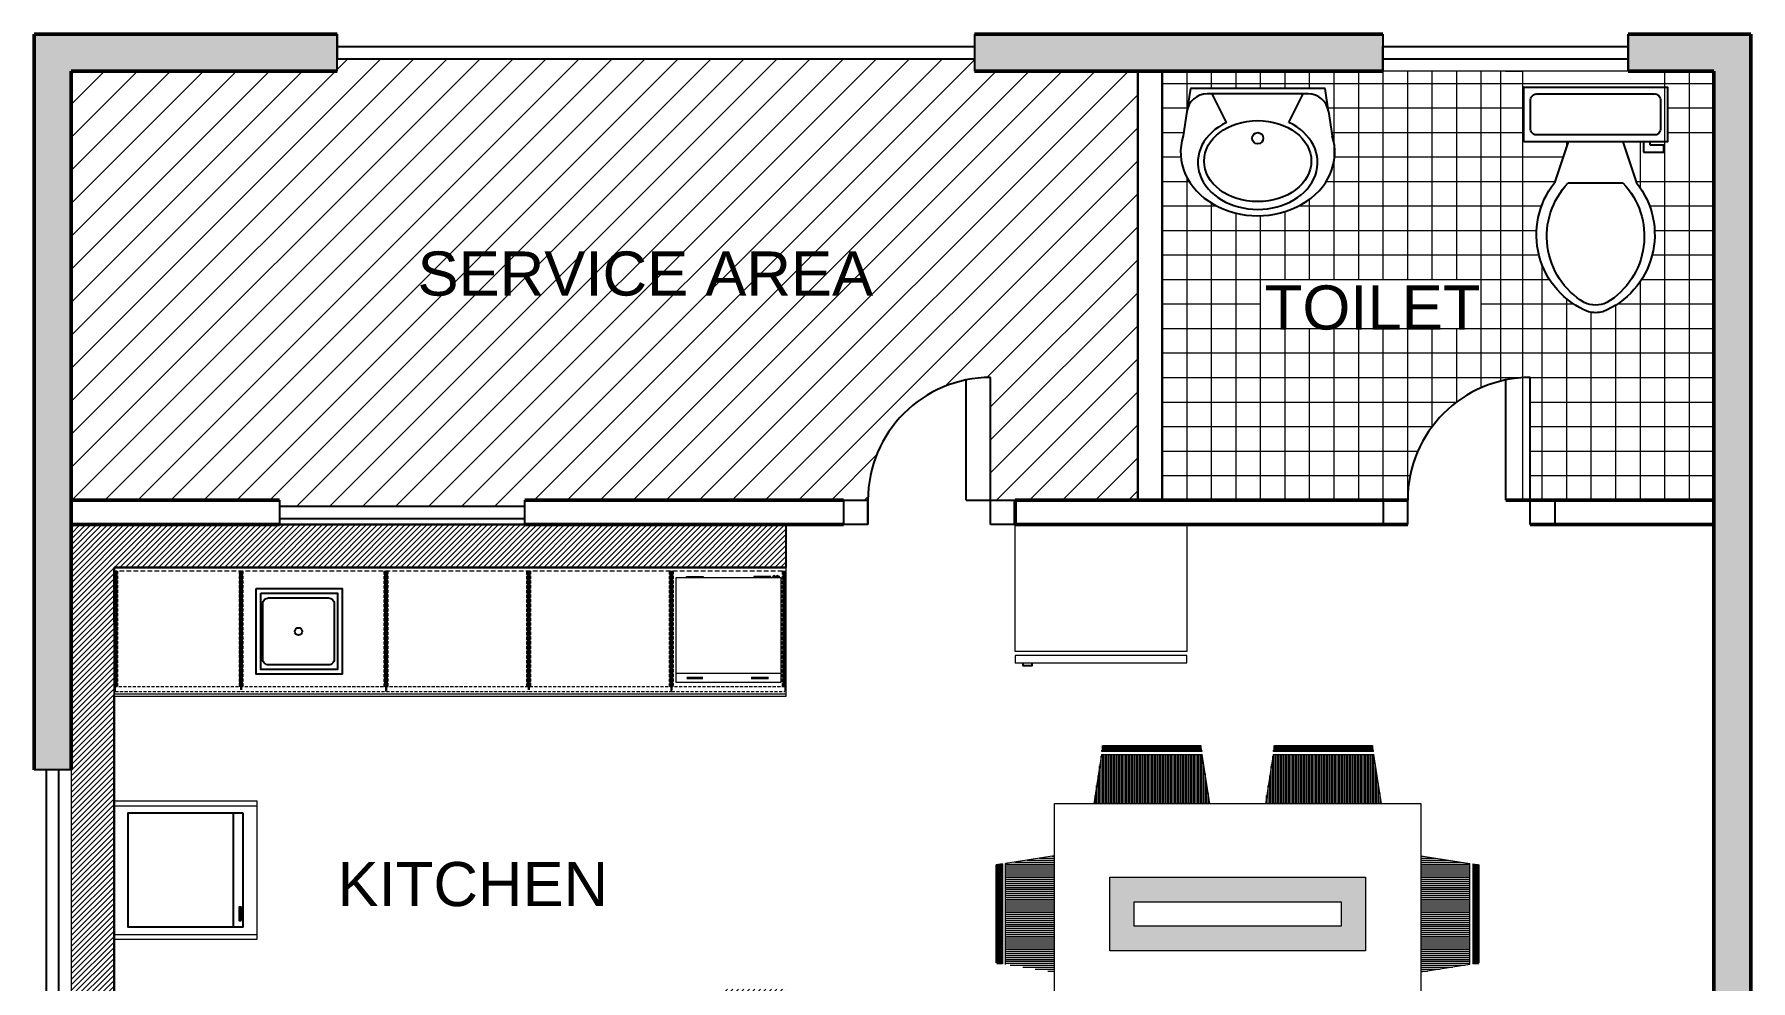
# Model space of a CAD drawing. Header units: millimetres. Extents: x -18002 to 19000, y -38859 to 21000.
# Drawn here: x 0 to 7000, y 6139 to 10000 of the extents above; entities that cross this region are included whole.
import ezdxf

# ---------------------------------------------------------------- set-up
doc = ezdxf.new("R2010")
doc.units = ezdxf.units.MM
doc.linetypes.add('HIDDEN', pattern=[9.525, 6.35, -3.175])
doc.layers.get('0').update_dxf_attribs({"lineweight": 25})
for name, color, linetype, lineweight in [('A Anno Text', 6, 'Continuous', 25), ('A Door', 2, 'Continuous', 25), ('A Furn', 8, 'Continuous', 18), ('A Glaz', 4, 'Continuous', 25), ('A Wall', 7, 'Continuous', 50), ('A Wall Hatch', 8, 'Continuous', 9), ('A_Wall', 7, 'Continuous', 30), ('hatch', 8, 'Continuous', 0), ('WINDOW', 5, 'Continuous', 15), ('厨具', 7, 'Continuous', 5)]:
    doc.layers.add(name, color=color, linetype=linetype, lineweight=lineweight)
doc.layers.add('furn', color=251, linetype='Continuous')
doc.layers.add('TOILET', color=8, linetype='Continuous')
doc.styles.get("Standard").update_dxf_attribs({"font": 'arial.ttf'})
pattern_1 = [(0, (2907515.6506, 1766089.1606), (3e-15, 7.9375), [])]

# ---------------------------------------------------------------- blocks, each defined once
blk = doc.blocks.new('dish')
blk.add_line((22, 12), (22, -12))
for points in [[(24, 12), (24, -12), (0, -12), (0, 12)], [(23.69, -10.62), (23.69, -7.8), (23.24, -7.8), (23.24, -10.62)]]:
    blk.add_lwpolyline(points, close=True)
blk = doc.blocks.new('ww')
for p, q in [((3.56, 22), (3.56, 22.1)), ((4.27, 22), (4.27, 22.1)), ((17.73, 22), (17.73, 22.1)), ((18.44, 22), (18.44, 22.1))]:
    blk.add_line(p, q)
for centre in [(20.61, 22), (21.34, 22)]:
    blk.add_arc(centre, 0.345, 0, 180)
at = {"layer": '厨具'}
blk.add_line((0, 1.96), (21.9, 1.96), dxfattribs=at)
for points in [[(0, 0), (0, 22), (22, 22), (22, 0)], [(2.15, 22.1), (2.15, 22.25), (5.68, 22.25), (5.68, 22.1), (2.15, 22.1)], [(19.85, 22.1), (19.85, 22.25), (16.32, 22.25), (16.32, 22.1), (19.85, 22.1)]]:
    blk.add_lwpolyline(points, close=True, dxfattribs=at)
for points in [[(2.24, 1.12), (5.59, 1.12)], [(2.24, 0.82), (5.59, 0.82)], [(15.75, 1.12), (19.38, 1.12)], [(15.75, 0.82), (19.38, 0.82)]]:
    blk.add_lwpolyline(points, dxfattribs=at)
blk = doc.blocks.new('dd')
for points in [[(-12, 0), (6, 0), (6, -18), (-12, -18)], [(-11.02, -0.98), (5.02, -0.98), (5.02, -17.02), (-11.02, -17.02)]]:
    blk.add_lwpolyline(points, close=True)
blk.add_lwpolyline([(-9.44, -1.97), (3.17, -1.97, -0.414214), (4.35, -3.15), (4.35, -14.85, -0.414214), (3.17, -16.03), (-9.44, -16.03, -0.414214), (-10.62, -14.85), (-10.62, -3.15, -0.414214)], format="xyb", close=True)
blk.add_circle((-3.14, -9), 0.787)
blk = doc.blocks.new('Toilet - top')
for p, q in [((9.5, -6), (9.5, -2)), ((-10, -8.5), (-8, -8.5)), ((-10, -9.5), (-10, -8.5)), ((-7, -9.5), (-10, -9.5)), ((-8, -8.5), (-8, -8)), ((-7, -8), (-7, -9.5)), ((-4, -8), (-6, -14)), ((4, -8), (6, -14)), ((4, -14), (-4, -14))]:
    blk.add_line(p, q)
blk.add_lwpolyline([(10.5, -8), (10.5, 0), (-10.5, 0), (-10.5, -8)], close=True)
for points in [[(-9.5, -2), (-9.5, -6)], [(8.5, -1), (-8.5, -1)], [(-8.5, -7), (8.5, -7)]]:
    blk.add_lwpolyline(points)
for centre, radius, start, end in [((-8.62, -1.88), 0.884, 81.8699, 188.1301), ((8.62, -1.88), 0.884, 351.8699, 98.1301), ((-8.62, -6.12), 0.884, 171.8699, 278.1301), ((8.62, -6.12), 0.884, 261.8699, 8.1301), ((3.52, -21.58), 12.17, 141.4691, 247.9714), ((4.2, -21.82), 11.33, 136.3677, 238.9468), ((-3.52, -21.58), 12.17, 292.0284, 38.5307), ((-4.2, -21.82), 11.33, 301.053, 43.6321), ((0, -27.88), 4, 245.7318, 294.2682), ((0, -29), 4, 254.8605, 285.1395)]:
    blk.add_arc(centre, radius, start, end)
blk = doc.blocks.new('S')
at = {"color": 0, "linetype": 'ByBlock'}
for p, q in [((-10.36, 3.36), (-10.9, 6.96)), ((10.36, 3.36), (10.9, 6.96)), ((-10.36, 3.36), (-9.85, 0)), ((-4.56, 4.97), (-6.64, 0.8)), ((4.56, 4.98), (6.64, 0.8)), ((9.85, 0), (10.36, 3.36)), ((-9.85, 0), (9.85, 0)), ((-7.39, 0.8), (7.39, 0.8))]:
    blk.add_line(p, q, dxfattribs=at)
blk.add_circle((0, 7.29), 0.819, dxfattribs=at)
for centre, start, end in [((-7.39, 3.8), 188.5609, 270), ((7.39, 3.8), 270, 351.4391)]:
    blk.add_arc(centre, 3, start, end, dxfattribs=at)
for centre, major_axis, ratio, start_param, end_param in [((0, 9.35), (-11.28, 0), 0.823377, 2.880899, 6.543879), ((0, 10.84), (-8.76, 0), 0.783799, 2.119, 7.306385)]:
    blk.add_ellipse(centre, major_axis=major_axis, ratio=ratio, start_param=start_param, end_param=end_param, dxfattribs=at)
blk.add_ellipse((0, 10.64), major_axis=(-7.84, 0), ratio=0.756651, dxfattribs=at)

msp = doc.modelspace()

# ---------------------------------------------------------------- hatches: boundary and pattern name
at = {"layer": 'A Furn', "linetype": 'Continuous', "true_color": 0xffffff}
h = msp.add_hatch(dxfattribs=at)
h.set_pattern_fill('ANSI31', scale=30, style=0)
h.paths.add_polyline_path([(1234.8, 9900), (1234.8, 9850), (150, 9850), (150, 8100), (1000, 8100), (1000, 8075), (2000, 8075), (2000, 8100), (3300, 8100), (3400, 8100, -0.414214), (3900, 8600), (3900, 8100), (4000, 8100), (4500, 8100), (4500, 9850), (3834.8, 9850), (3834.8, 9900)])
h.paths.add_polyline_path([(1516.4, 8884.5), (3468.4, 8884.5), (3468.4, 9163.7), (1516.4, 9163.7)], flags=24)
h = msp.add_hatch(dxfattribs=at)
h.set_pattern_fill('ANSI31', scale=5)
h.paths.add_polyline_path([(325, 7300.1), (325, 7825), (3066.3, 7825), (3066.3, 8000), (150, 8000), (150, 4879.5), (325, 4879.5), (325, 5365.6), (325, 5404.5)])
h.paths.add_polyline_path([(3066.3, 5404.5), (2891.4, 5404.5), (2891.4, 5258.6), (2891.4, 4879.5), (325, 4879.5), (150, 4879.5), (150, 4767.5), (3066.3, 4767.5)])
h.paths.add_polyline_path([(3066.3, 6104.4), (2813.6, 6104.4), (2813.6, 5380.1), (2886, 5380.1), (2886, 5365.6), (2891.4, 5365.6), (2891.4, 5404.5), (3066.3, 5404.5)], flags=17)
h.paths.add_polyline_path([(2876.8, 5365.6), (2813.6, 5365.6), (2813.6, 4894.1), (2876.8, 4894.1)], flags=17)
at = {"layer": 'A Wall Hatch', "linetype": 'Continuous'}
h = msp.add_hatch(color=256, dxfattribs=at)
h.dxf.hatch_style = 1
h.paths.add_polyline_path([(150, 6000), (0, 6000), (0, 3100), (150, 3100), (150, 3900)], flags=17)
h.paths.add_polyline_path([(150, 2100), (0, 2100), (0, 0), (3500, 0), (7000, 0), (7000, 10000), (6500, 10000), (6500, 9850), (6850, 9850), (6850, 8100), (6850, 150), (150, 150)])
h.paths.add_polyline_path([(150, 9850), (1234.8, 9850), (1234.8, 10000), (0, 10000), (0, 8000), (0, 7000), (150, 7000), (150, 8000)], flags=17)
h.paths.add_polyline_path([(5500, 9900), (5500, 10000), (5000, 10000), (4600, 10000), (3834.8, 10000), (3834.8, 9850), (5500, 9850)], flags=17)
at = {"layer": 'A Wall Hatch', "linetype": 'HIDDEN', "true_color": 0xffffff}
h = msp.add_hatch(dxfattribs=at)
h.set_pattern_fill('ANSI31', scale=30)
h.paths.add_polyline_path([(1516.4, 8884.5), (3468.4, 8884.5), (3468.4, 9163.7), (1516.4, 9163.7)], flags=24)
at = {"layer": 'hatch', "lineweight": 0, "ltscale": 20}
h = msp.add_hatch(dxfattribs=at)
h.set_pattern_fill('ANSI31', color=256, scale=19.442307, angle=135, style=0)
h.set_pattern_definition([(7e-15, (1218685.8671, 2148963.9615), (7e-16, -2.4302883229), [])])
h.paths.add_polyline_path([(339.6, 7810.4), (325, 7810.4), (325, 7339), (339.6, 7339)])
h = msp.add_hatch(dxfattribs=at)
h.set_pattern_fill('ANSI31', color=256, scale=19.442307, angle=135, style=0)
h.set_pattern_definition([(7e-15, (1219196.2277, 2148963.9615), (7e-16, -2.4302883229), [])])
h.paths.add_polyline_path([(849.9, 7810.4), (835.3, 7810.4), (835.3, 7339), (849.9, 7339)])
h = msp.add_hatch(dxfattribs=at)
h.set_pattern_fill('ANSI31', color=256, scale=19.442307, angle=135, style=0)
h.set_pattern_definition([(7e-15, (1219788.003, 2148963.9615), (7e-16, -2.4302883229), [])])
h.paths.add_polyline_path([(1441.7, 7810.4), (1427.1, 7810.4), (1427.1, 7339), (1441.7, 7339)])
h = msp.add_hatch(dxfattribs=at)
h.set_pattern_fill('ANSI31', color=256, scale=19.442307, angle=135, style=0)
h.set_pattern_definition([(7e-15, (1220369.6924, 2148963.9615), (7e-16, -2.4302883229), [])])
h.paths.add_polyline_path([(2023.4, 7810.4), (2008.8, 7810.4), (2008.8, 7339), (2023.4, 7339)])
h = msp.add_hatch(dxfattribs=at)
h.set_pattern_fill('ANSI31', color=256, scale=19.442307, angle=135, style=0)
h.set_pattern_definition([(7e-15, (1220951.382, 2148963.9615), (7e-16, -2.4302883229), [])])
h.paths.add_polyline_path([(2605.1, 7810.4), (2590.5, 7810.4), (2590.5, 7339), (2605.1, 7339)])
h = msp.add_hatch(dxfattribs=at)
h.set_pattern_fill('ANSI31', color=256, scale=19.442307, angle=135, style=0)
h.set_pattern_definition([(7e-15, (1221412.6506, 2148963.9615), (7e-16, -2.4302883229), [])])
h.paths.add_polyline_path([(3066.3, 7810.4), (3051.8, 7810.4), (3051.8, 7339), (3066.3, 7339)])
at = {"layer": 'hatch', "lineweight": 25}
h = msp.add_hatch(dxfattribs=at)
h.set_pattern_fill('ANSI31', color=253, scale=25, angle=-495)
h.set_pattern_definition([(270, (-248964.0552, -844591.8933), (3.125, -6e-15), [])])
h.paths.add_polyline_path([(4761.7, 7074), (4757.8, 7099), (4357.8, 7099), (4353.9, 7074)])
h.paths.add_polyline_path([(4757.8, 5724), (4761.7, 5749), (4353.9, 5749), (4357.8, 5724)])
h.paths.add_polyline_path([(5457.8, 5724), (5461.7, 5749), (5053.9, 5749), (5057.8, 5724)])
h.paths.add_polyline_path([(5461.7, 7074), (5457.8, 7099), (5057.8, 7099), (5053.9, 7074)])
at = {"layer": 'hatch', "lineweight": 0, "ltscale": 20, "true_color": 0x858585}
h = msp.add_hatch(dxfattribs=at)
h.set_pattern_fill('ANSI31', color=252, scale=50, angle=-675)
h.set_pattern_definition([(90, (1808007.202, -3112309.256), (-6.25, 1e-14), [])])
h.paths.add_polyline_path([(5494.9, 6861.5), (5463.6, 7061.5), (5051.9, 7061.5), (5020.7, 6861.5)])
h.paths.add_polyline_path([(4794.9, 6861.5), (4763.6, 7061.5), (4351.9, 7061.5), (4320.7, 6861.5)])
h.paths.add_polyline_path([(4763.6, 5761.5), (4794.9, 5961.5), (4320.7, 5961.5), (4351.9, 5761.5)])
h.paths.add_polyline_path([(5463.6, 5761.5), (5494.9, 5961.5), (5020.7, 5961.5), (5051.9, 5761.5)])
at = {"layer": 'hatch', "lineweight": 25}
h = msp.add_hatch(dxfattribs=at)
h.set_pattern_fill('ANSI31', color=253, scale=1.25, angle=315)
h.set_pattern_definition([(0, (639939.7923, -290305.9778), (1e-15, 3.96875), [])])
h.paths.add_polyline_path([(5892.3, 6611.5), (5867.3, 6615.4), (5867.3, 6207.6), (5892.3, 6211.5)])
h.paths.add_polyline_path([(3948.3, 6615.4), (3923.3, 6611.5), (3923.3, 6211.5), (3948.3, 6207.6)])
at = {"layer": 'hatch', "lineweight": 0, "ltscale": 20, "true_color": 0x858585}
h = msp.add_hatch(dxfattribs=at)
h.set_pattern_fill('ANSI31', color=252, scale=2.5, angle=315)
h.set_pattern_definition(pattern_1)
h.paths.add_polyline_path([(4160.8, 6648.6), (3960.8, 6617.3), (3960.8, 6205.6), (4160.8, 6174.4)])
h = msp.add_hatch(dxfattribs=at)
h.set_pattern_fill('ANSI31', color=252, scale=2.5, angle=315)
h.set_pattern_definition(pattern_1)
h.paths.add_polyline_path([(5854.8, 6617.3), (5654.7, 6648.6), (5654.7, 6174.4), (5854.8, 6205.6)])
at = {"layer": 'hatch', "lineweight": 25, "ltscale": 20}
h = msp.add_hatch(color=254, dxfattribs=at)
h.dxf.hatch_style = 1
h.set_gradient(color1=(185, 220, 233), one_color=1, tint=1, name='SPHERICAL')
h.paths.add_polyline_path([(4385.8, 6561.5), (4385.8, 6261.5), (5429.7, 6261.5), (5429.7, 6561.5)])
h.paths.add_polyline_path([(5329.7, 6361.5), (4485.8, 6361.5), (4485.8, 6461.5), (5329.7, 6461.5)], flags=16)

# ---------------------------------------------------------------- linework, layer by layer
msp.add_line((3066.3, 7825), (3066.3, 8000))
at = {"layer": 'A Door'}
for p, q in [((3800, 8100), (3800, 8589.9)), ((3900, 8100), (3900, 8600)), ((6001.2, 8100), (6001.2, 8589.9)), ((6101.2, 8100), (6101.2, 8600)), ((3300, 8100), (3300, 8000)), ((3300, 8100), (3400, 8100)), ((3400, 8000), (3400, 8100)), ((3400, 8100), (3400, 8000)), ((3800, 8100), (4000, 8100)), ((3900, 8000), (3900, 8100)), ((4000, 8100), (4000, 8000)), ((4000, 8100), (4000, 8000)), ((5601.2, 8100), (5501.2, 8100)), ((5501.2, 8100), (5501.2, 8000)), ((5601.2, 8000), (5601.2, 8100)), ((6001.2, 8100), (6101.2, 8100)), ((6101.2, 8100), (6201.2, 8100)), ((6101.2, 8000), (6101.2, 8100)), ((6201.2, 8100), (6201.2, 8000)), ((3400, 8000), (3300, 8000)), ((4000, 8000), (3900, 8000)), ((5501.2, 8000), (5601.2, 8000)), ((6201.2, 8000), (6101.2, 8000))]:
    msp.add_line(p, q, dxfattribs=at)
for centre in [(3900, 8100), (6101.2, 8100)]:
    msp.add_arc(centre, 500, 90, 180, dxfattribs=at)
at = {"layer": 'A Furn', "color": 7, "linetype": 'Continuous', "true_color": 0xffffff}
for p, q in [((6850, 9850), (4600, 9850)), ((4600, 9850), (4600, 8100)), ((6000, 9850), (6070, 9850)), ((6650, 9784.5), (6650, 9850)), ((6850, 8100), (6850, 9850)), ((4600, 9800), (6850, 9800)), ((6000, 8300), (6001.2, 8300)), ((6000, 8200), (6001.2, 8200)), ((6000, 8200), (6001.2, 8200)), ((4600, 8100), (5501.2, 8100)), ((5600, 8100), (5601.2, 8100))]:
    msp.add_line(p, q, dxfattribs=at)
at = {"layer": 'A Furn', "linetype": 'Continuous'}
for p, q in [((4700, 9850), (4700, 9680.4)), ((4800, 9850), (4800, 9779.4)), ((4900, 9850), (4900, 9779.4)), ((5000, 9850), (5000, 9779.4)), ((5100, 9850), (5100, 9779.4)), ((5200, 9850), (5200, 9779.4)), ((5300, 9850), (5300, 9000)), ((5400, 9850), (5400, 9000)), ((5500, 9850), (5500, 9000)), ((5600, 9850), (5600, 9000)), ((5700, 9850), (5700, 9000)), ((5800, 9850), (5800, 9000)), ((5900, 9850), (5900, 8800)), ((5980, 9850), (5980, 8800)), ((6070, 9850), (6070, 8100)), ((6650, 8100), (6650, 9850)), ((6750, 8100), (6750, 9850)), ((4600, 9700), (4703, 9700)), ((5274.8, 9700), (6074.7, 9700)), ((6660.2, 9700), (6850, 9700)), ((4600, 9600), (4687.9, 9600)), ((5291.2, 9600), (6074.7, 9600)), ((6660.2, 9600), (6850, 9600)), ((6250, 9543.8), (6250, 9561.4)), ((6550, 9373.3), (6550, 9561.4)), ((4600, 9500), (4675.9, 9500)), ((5300, 9500), (6235.4, 9500)), ((4600, 9400), (4710.2, 9400)), ((4700, 9417.8), (4700, 9000)), ((4800, 9400.5), (4800, 9400)), ((4800, 9400), (4800.4, 9400)), ((5268.9, 9400), (6202.1, 9400)), ((6532.7, 9400), (6850, 9400)), ((4800, 9312.2), (4800, 8800)), ((5200, 9326.4), (5200, 9000)), ((4600, 9300), (4821.5, 9300)), ((4900, 9270.6), (4900, 8800)), ((5000, 9260), (5000, 8800)), ((5100, 9276.4), (5100, 9000)), ((5157.6, 9300), (6147.1, 9300)), ((6587.7, 9300), (6850, 9300)), ((4600, 9200), (6126.7, 9200)), ((6608.1, 9200), (6850, 9200)), ((4600, 9100), (6136.5, 9100)), ((6150, 8100), (6150, 9058)), ((6598.3, 9100), (6850, 9100)), ((4600, 9000), (6179.7, 9000)), ((4700, 9000), (4700, 8100)), ((6550, 8100), (6550, 8992.2)), ((6555.1, 9000), (6850, 9000)), ((4600, 8900), (5000, 8900)), ((5900, 8900), (6278, 8900)), ((6250, 8100), (6250, 8920.7)), ((6450, 8100), (6450, 8895.6)), ((6456.8, 8900), (6850, 8900)), ((6350, 8100), (6350, 8865.7)), ((4600, 8800), (6850, 8800)), ((4800, 8800), (4800, 8100)), ((4900, 8800), (4900, 8100)), ((5000, 8800), (5000, 8100)), ((5100, 8800), (5100, 8100)), ((5200, 8800), (5200, 8100)), ((5300, 8800), (5300, 8100)), ((5400, 8800), (5400, 8100)), ((5500, 8800), (5500, 8100)), ((5600, 8800), (5600, 8100)), ((5700, 8800), (5700, 8398.4)), ((5800, 8800), (5800, 8499.1)), ((5900, 8800), (5900, 8557.7)), ((5980, 8800), (5980, 8585.1)), ((4600, 8700), (6850, 8700)), ((4600, 8600), (6850, 8600)), ((4600, 8500), (5801.2, 8500)), ((6101.2, 8500), (6850, 8500)), ((4600, 8400), (5701.2, 8400)), ((6101.2, 8400), (6850, 8400)), ((4600, 8300), (5643, 8300)), ((6101.2, 8300), (6850, 8300)), ((4600, 8200), (5611.3, 8200)), ((4600, 8200), (5611.3, 8200)), ((6101.2, 8200), (6850, 8200)), ((6101.2, 8200), (6850, 8200))]:
    msp.add_line(p, q, dxfattribs=at)
at = {"layer": 'A Glaz'}
for p, q in [((1234.8, 9850), (1234.8, 10000)), ((1234.8, 10000), (1234.8, 9950)), ((1234.8, 9950), (1234.8, 9900)), ((1234.8, 9950), (3834.8, 9950)), ((3834.8, 10000), (3834.8, 9850)), ((5500, 10000), (5500, 9850)), ((5500, 9900), (5500, 9950)), ((5500, 9950), (6500, 9950)), ((6500, 10000), (6500, 9850)), ((6500, 9850), (6500, 10000)), ((1234.8, 9900), (3834.8, 9900)), ((5500, 9850), (5500, 9900)), ((5500, 9900), (6500, 9900)), ((1000, 8100), (1000, 8000)), ((1000, 8100), (1000, 8075)), ((1000, 8075), (1000, 8025)), ((1000, 8075), (2000, 8075)), ((2000, 8000), (2000, 8100)), ((1000, 8025), (2000, 8025)), ((150, 7000), (0, 7000)), ((50, 6000), (50, 7000)), ((100, 6000), (100, 7000))]:
    msp.add_line(p, q, dxfattribs=at)
at = {"layer": 'A Wall'}
for p, q in [((0, 10000), (1234.8, 10000)), ((0, 10000), (0, 8000)), ((0, 10000), (1234.8, 10000)), ((0, 7000), (0, 10000)), ((3834.8, 10000), (5000, 10000)), ((4600, 10000), (5500, 10000)), ((5000, 10000), (5500, 10000)), ((6500, 10000), (7000, 10000)), ((7000, 10000), (7000, 0)), ((150, 9850), (1234.8, 9850)), ((150, 9850), (150, 8000)), ((150, 7000), (150, 9850)), ((3834.8, 9850), (5500, 9850)), ((6500, 9850), (6850, 9850)), ((6850, 9850), (6850, 150)), ((150, 8100), (1000, 8100)), ((2000, 8100), (3300, 8100)), ((2000, 8100), (3300, 8100)), ((4000, 8100), (5601.2, 8100)), ((4000, 8100), (4000, 8000)), ((5100, 8100), (5600, 8100)), ((5600, 8100), (5601.2, 8100)), ((6001.2, 8100), (6100, 8100)), ((6001.2, 8100), (6850, 8100)), ((0, 7000), (0, 8000)), ((150, 8000), (1000, 8000)), ((150, 8000), (150, 7000)), ((2000, 8000), (3300, 8000)), ((4000, 8000), (5601.2, 8000)), ((6100, 8000), (6850, 8000))]:
    msp.add_line(p, q, dxfattribs=at)
at = {"layer": 'A Wall Hatch', "color": 7, "linetype": 'Continuous', "true_color": 0xffffff}
msp.add_line((150, 8000), (150, 4879.5), dxfattribs=at)
at = {"layer": 'A_Wall', "color": 7, "linetype": 'Continuous', "true_color": 0xffffff}
for p, q in [((4500, 8100), (4500, 9850)), ((4600, 8100), (4600, 9850)), ((4000, 8100), (4500, 8100))]:
    msp.add_line(p, q, dxfattribs=at)
at = {"layer": 'A_Wall'}
for p, q in [((150, 7689), (150, 8000)), ((150, 8000), (3066.3, 8000)), ((325, 7601.5), (325, 7825)), ((325, 7825), (3066.3, 7825)), ((325, 5404.5), (325, 7300.1))]:
    msp.add_line(p, q, dxfattribs=at)
at = {"layer": 'furn', "lineweight": 20}
for p, q in [((325, 7825), (325, 7300.1)), ((3066.3, 7300.1), (3066.3, 7825)), ((325, 7309.8), (3066.3, 7309.8)), ((325, 7300.1), (3066.3, 7300.1)), ((1432.5, 7339), (1432.5, 7319.5)), ((1436.4, 7339), (1436.4, 7319.5)), ((325, 6872.4), (908.2, 6872.4)), ((908.2, 6308.6), (908.2, 6872.4)), ((325, 6853), (908.2, 6853)), ((325, 6328), (908.2, 6328)), ((325, 6308.6), (908.2, 6308.6))]:
    msp.add_line(p, q, dxfattribs=at)
at = {"layer": 'furn', "linetype": 'HIDDEN', "lineweight": 5, "ltscale": 3}
for p, q in [((3051.8, 7810.4), (325, 7810.4)), ((330.3, 7339), (330.3, 7319.5)), ((3061, 7339), (3061, 7319.5))]:
    msp.add_line(p, q, dxfattribs=at)
at = {"layer": 'furn', "linetype": 'HIDDEN', "lineweight": 5, "ltscale": 2}
for p, q in [((339.6, 7810.4), (339.6, 7339)), ((835.3, 7810.4), (835.3, 7339)), ((849.9, 7810.4), (849.9, 7339)), ((3051.8, 7339), (3051.8, 7810.4)), ((325, 7339), (3066.3, 7339)), ((330.3, 7319.5), (840.7, 7319.5)), ((840.7, 7339), (840.7, 7319.5)), ((844.6, 7339), (844.6, 7319.5)), ((844.6, 7319.5), (1432.5, 7319.5)), ((1436.4, 7319.5), (2014.2, 7319.5)), ((2014.2, 7339), (2014.2, 7319.5)), ((2018, 7339), (2018, 7319.5)), ((2018, 7319.5), (2595.8, 7319.5)), ((2595.8, 7339), (2595.8, 7319.5)), ((2599.7, 7339), (2599.7, 7319.5)), ((2599.7, 7319.5), (3061, 7319.5))]:
    msp.add_line(p, q, dxfattribs=at)
at = {"layer": 'furn', "linetype": 'Continuous', "lineweight": 15}
for p, q in [((4761.7, 7074), (4353.9, 7074)), ((4357.8, 7099), (4757.8, 7099)), ((4761.7, 7074), (4757.8, 7099)), ((5057.8, 7099), (5053.9, 7074)), ((5461.7, 7074), (5053.9, 7074)), ((5057.8, 7099), (5457.8, 7099)), ((5461.7, 7074), (5457.8, 7099)), ((4351.9, 7061.5), (4320.7, 6861.4)), ((4352, 7061.5), (4763.8, 7061.5)), ((4794.9, 6861.4), (4763.6, 7061.5)), ((5051.9, 7061.5), (5020.7, 6861.4)), ((5052, 7061.5), (5463.8, 7061.5)), ((5494.9, 6861.4), (5463.6, 7061.5)), ((3948.3, 6615.4), (3923.3, 6611.5)), ((3923.3, 6211.5), (3923.3, 6611.5)), ((3948.3, 6615.4), (3948.3, 6207.6)), ((4160.8, 6648.6), (3960.8, 6617.3)), ((3960.8, 6205.7), (3960.8, 6617.5)), ((5654.7, 6648.6), (5854.8, 6617.3)), ((5854.8, 6205.7), (5854.8, 6617.5)), ((5867.3, 6615.4), (5867.3, 6207.6)), ((5867.3, 6615.4), (5892.3, 6611.5)), ((5892.3, 6211.5), (5892.3, 6611.5)), ((5854.8, 6205.6), (5654.7, 6174.4)), ((5892.3, 6211.5), (5867.3, 6207.6))]:
    msp.add_line(p, q, dxfattribs=at)
at = {"layer": 'furn', "lineweight": 15}
for points in [[(4699.9, 8000), (4699.9, 7482), (4000, 7482), (4000, 8000)], [(4699.9, 7465.4), (4000, 7465.4), (4000, 7435.4), (4699.9, 7435.4)]]:
    msp.add_lwpolyline(points, close=True, dxfattribs=at)
at = {"layer": 'furn', "linetype": 'HIDDEN', "lineweight": 5, "ltscale": 2}
for points in [[(1427.1, 7339), (1427.1, 7810.4), (1441.7, 7810.4), (1441.7, 7339)], [(2008.8, 7339), (2008.8, 7810.4), (2023.4, 7810.4), (2023.4, 7339)], [(2590.5, 7339), (2590.5, 7810.4), (2605.1, 7810.4), (2605.1, 7339)]]:
    msp.add_lwpolyline(points, close=True, dxfattribs=at)
at = {"layer": 'furn'}
msp.add_lwpolyline([(4068, 7435.4), (4068, 7424.1), (4032.4, 7424.1), (4032.4, 7435.4)], dxfattribs=at)
at = {"layer": 'furn', "lineweight": 20}
msp.add_lwpolyline([(2595.8, 7319.5), (2599.7, 7319.5), (2599.7, 7339), (2595.8, 7339)], close=True, dxfattribs=at)
at = {"layer": 'furn', "lineweight": 15, "ltscale": 20}
for points in [[(4160.8, 5961.5), (4160.8, 6861.5), (5654.7, 6861.5), (5654.7, 5961.5)], [(4385.8, 6261.5), (4385.8, 6561.5), (5429.7, 6561.5), (5429.7, 6261.5)], [(4485.8, 6361.5), (4485.8, 6461.5), (5329.7, 6461.5), (5329.7, 6361.5)]]:
    msp.add_lwpolyline(points, close=True, dxfattribs=at)
at = {"layer": 'WINDOW'}
msp.add_line((325, 7300.1), (325, 7601.5), dxfattribs=at)

# ---------------------------------------------------------------- block references
at = {"layer": 'furn', "lineweight": 15, "xscale": 19.44230658295564, "yscale": 19.44230658295564, "zscale": 19.44230658295564}
msp.add_blockref('ww', (2617.4, 7356.1), dxfattribs=at)
at = {"layer": 'furn', "xscale": 19.44230658295564, "yscale": 19.44230658295564, "zscale": 19.44230658295564}
msp.add_blockref('dd', (1138.5, 7739.1), dxfattribs=at)
at = {"layer": 'furn', "lineweight": 20, "xscale": 19.44230658295564, "yscale": 19.44230658295564, "zscale": 19.44230658295564}
msp.add_blockref('dish', (383.3, 6591.1), dxfattribs=at)
at = {"layer": 'TOILET', "ltscale": 3, "xscale": 27.88126799373513, "yscale": 27.88126799373513, "zscale": 27.88126799373513, "rotation": 180}
msp.add_blockref('S', (4989.5, 9779.4), dxfattribs=at)
at = {"layer": 'TOILET', "ltscale": 3, "xscale": -27.88126799373513, "yscale": 27.88126799373513, "zscale": 27.88126799373513}
msp.add_blockref('Toilet - top', (6367.4, 9784.5), dxfattribs=at)

# ---------------------------------------------------------------- texts
at = {"layer": 'A Anno Text'}
for s, p in [('SERVICE AREA', (1562.9, 8934.1)), ('TOILET', (5018.2, 8795.6)), ('KITCHEN', (1236.5, 6443.5))]:
    msp.add_text(s, height=180, dxfattribs=at).set_placement(p)

doc.saveas('drawing.dxf')
